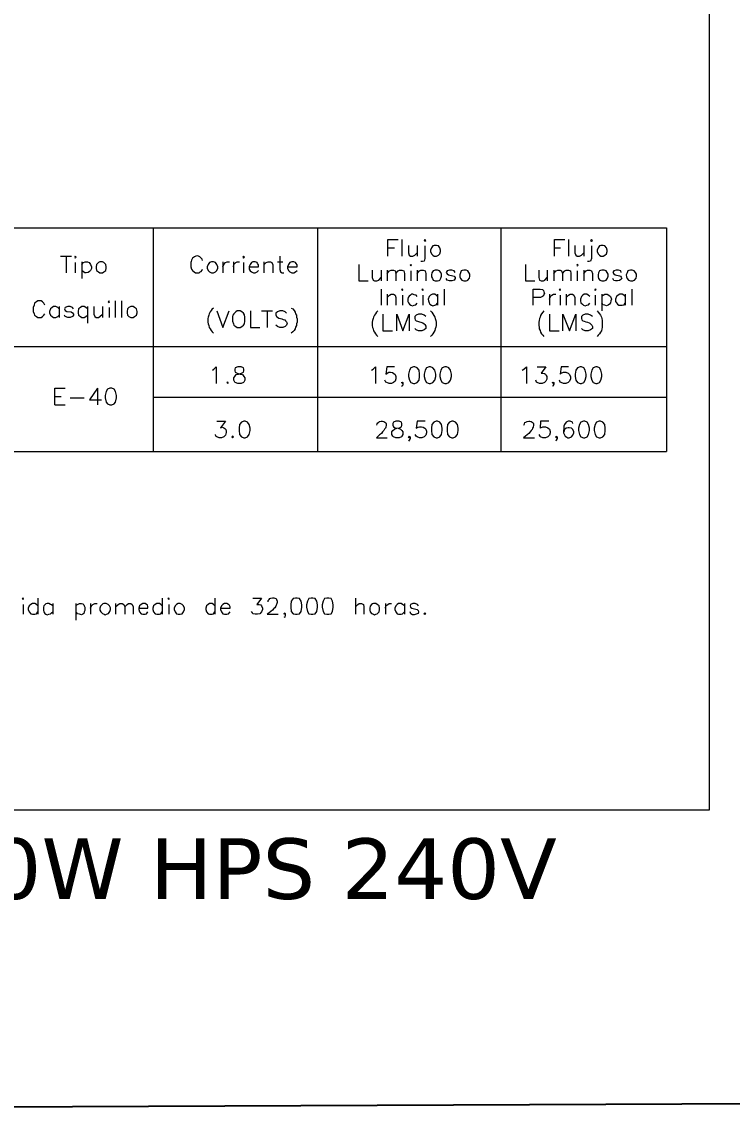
# Model space of a CAD drawing. Extents: x 604418 to 606014, y 1310869 to 1312555.
# Drawn here: x 605501.84 to 605531.97, y 1310911.04 to 1310957.45 of the extents above; entities that cross this region are included whole.
import ezdxf

# ---------------------------------------------------------------- set-up
doc = ezdxf.new("R2010")
doc.units = 0
doc.header["$MEASUREMENT"] = 0
doc.linetypes.add('DASHED', pattern=[0.75, 0.5, -0.25])
doc.layers.get('0').update_dxf_attribs({"color": 10})
doc.layers.add('_Detalles', color=254, linetype='DASHED')
doc.styles.add('ISAAC', font='arial.ttf')

msp = doc.modelspace()

# ---------------------------------------------------------------- linework, layer by layer
at = {"ltscale": 0.25}
msp.add_lwpolyline([(606013.759, 1310913.533), (605408.211, 1310911.04), (605408.211, 1311284.99), (606013.759, 1311287.483)], close=True, dxfattribs=at)
at = {"color": 7, "lineweight": 13}
msp.add_lwpolyline([(605470.818, 1310924.029), (605531.002, 1310924.029), (605531.002, 1311001.915), (605470.818, 1311001.915)], close=True, dxfattribs=at)
for points in [[(605475.163, 1310948.716), (605529.179, 1310948.716)], [(605507.428, 1310939.23), (605507.428, 1310948.716)], [(605514.396, 1310939.23), (605514.396, 1310948.716)], [(605522.15, 1310948.716), (605522.15, 1310939.23)], [(605529.179, 1310948.716), (605529.179, 1310939.23)], [(605517.357, 1310947.508), (605517.357, 1310948.213), (605517.8, 1310948.213)], [(605517.961, 1310948.213), (605517.961, 1310947.508)], [(605518.908, 1310948.172), (605518.928, 1310948.152), (605518.968, 1310948.172), (605518.928, 1310948.213), (605518.908, 1310948.172)], [(605524.426, 1310947.508), (605524.426, 1310948.213), (605524.869, 1310948.213)], [(605525.03, 1310948.213), (605525.03, 1310947.508)], [(605525.957, 1310948.172), (605525.997, 1310948.152), (605526.037, 1310948.172), (605525.997, 1310948.213), (605525.957, 1310948.172)], [(605517.357, 1310947.87), (605517.639, 1310947.87)], [(605518.243, 1310947.971), (605518.243, 1310947.649), (605518.263, 1310947.548), (605518.324, 1310947.508), (605518.424, 1310947.508), (605518.505, 1310947.548), (605518.606, 1310947.649)], [(605518.606, 1310947.971), (605518.606, 1310947.508)], [(605518.928, 1310947.951), (605518.928, 1310947.407), (605518.908, 1310947.306), (605518.827, 1310947.286), (605518.767, 1310947.286)], [(605519.331, 1310947.971), (605519.27, 1310947.951), (605519.21, 1310947.87), (605519.17, 1310947.77), (605519.17, 1310947.709), (605519.21, 1310947.609), (605519.27, 1310947.548), (605519.331, 1310947.508), (605519.431, 1310947.508), (605519.512, 1310947.548), (605519.572, 1310947.609), (605519.592, 1310947.709), (605519.592, 1310947.77), (605519.572, 1310947.87), (605519.512, 1310947.951), (605519.431, 1310947.971), (605519.331, 1310947.971)], [(605524.426, 1310947.87), (605524.688, 1310947.87)], [(605525.292, 1310947.971), (605525.292, 1310947.649), (605525.332, 1310947.548), (605525.393, 1310947.508), (605525.494, 1310947.508), (605525.574, 1310947.548), (605525.675, 1310947.649)], [(605525.675, 1310947.971), (605525.675, 1310947.508)], [(605525.997, 1310947.951), (605525.997, 1310947.407), (605525.957, 1310947.306), (605525.896, 1310947.286), (605525.836, 1310947.286)], [(605526.4, 1310947.971), (605526.339, 1310947.951), (605526.279, 1310947.87), (605526.239, 1310947.77), (605526.239, 1310947.709), (605526.279, 1310947.609), (605526.339, 1310947.548), (605526.4, 1310947.508), (605526.501, 1310947.508), (605526.561, 1310947.548), (605526.641, 1310947.609), (605526.662, 1310947.709), (605526.662, 1310947.77), (605526.641, 1310947.87), (605526.561, 1310947.951), (605526.501, 1310947.971), (605526.4, 1310947.971)], [(605503.48, 1310947.508), (605503.944, 1310947.508)], [(605503.722, 1310947.508), (605503.722, 1310946.803)], [(605504.085, 1310947.468), (605504.105, 1310947.427), (605504.145, 1310947.468), (605504.105, 1310947.508), (605504.085, 1310947.468)], [(605504.105, 1310947.246), (605504.105, 1310946.803)], [(605504.387, 1310947.266), (605504.387, 1310946.561)], [(605504.387, 1310947.165), (605504.447, 1310947.246), (605504.528, 1310947.266), (605504.628, 1310947.266), (605504.689, 1310947.246), (605504.749, 1310947.165), (605504.789, 1310947.065), (605504.789, 1310946.984), (605504.749, 1310946.904), (605504.709, 1310946.863), (605504.648, 1310946.823), (605504.568, 1310946.803), (605504.508, 1310946.803), (605504.447, 1310946.843), (605504.387, 1310946.904)], [(605505.152, 1310947.266), (605505.092, 1310947.246), (605505.011, 1310947.165), (605504.991, 1310947.065), (605504.991, 1310947.004), (605505.011, 1310946.904), (605505.092, 1310946.843), (605505.152, 1310946.803), (605505.253, 1310946.803), (605505.313, 1310946.843), (605505.394, 1310946.904), (605505.414, 1310947.004), (605505.414, 1310947.065), (605505.394, 1310947.165), (605505.313, 1310947.246), (605505.253, 1310947.266), (605505.152, 1310947.266)], [(605509.502, 1310947.327), (605509.482, 1310947.387), (605509.442, 1310947.427), (605509.381, 1310947.488), (605509.301, 1310947.528), (605509.22, 1310947.508), (605509.16, 1310947.488), (605509.079, 1310947.427), (605509.039, 1310947.347), (605509.019, 1310947.286), (605508.999, 1310947.246), (605508.999, 1310947.065), (605509.039, 1310946.964), (605509.079, 1310946.904), (605509.14, 1310946.843), (605509.2, 1310946.803), (605509.261, 1310946.803), (605509.301, 1310946.803), (605509.361, 1310946.803), (605509.402, 1310946.843), (605509.442, 1310946.863), (605509.482, 1310946.924), (605509.502, 1310946.964)], [(605509.885, 1310947.266), (605509.804, 1310947.246), (605509.744, 1310947.165), (605509.704, 1310947.065), (605509.704, 1310947.004), (605509.744, 1310946.904), (605509.804, 1310946.843), (605509.885, 1310946.803), (605509.965, 1310946.803), (605510.046, 1310946.843), (605510.106, 1310946.904), (605510.147, 1310947.004), (605510.147, 1310947.065), (605510.106, 1310947.165), (605510.046, 1310947.246), (605509.965, 1310947.266), (605509.885, 1310947.266)], [(605510.368, 1310947.266), (605510.368, 1310946.803)], [(605510.368, 1310947.065), (605510.409, 1310947.165), (605510.469, 1310947.246), (605510.55, 1310947.266), (605510.65, 1310947.266)], [(605510.811, 1310947.266), (605510.811, 1310946.803)], [(605510.811, 1310947.065), (605510.832, 1310947.165), (605510.912, 1310947.246), (605510.972, 1310947.266), (605511.073, 1310947.266)], [(605511.214, 1310947.468), (605511.234, 1310947.427), (605511.275, 1310947.468), (605511.234, 1310947.508), (605511.214, 1310947.468)], [(605511.234, 1310947.246), (605511.234, 1310946.803)], [(605511.476, 1310947.065), (605511.879, 1310947.065), (605511.879, 1310947.145), (605511.839, 1310947.206), (605511.818, 1310947.246), (605511.738, 1310947.266), (605511.637, 1310947.266), (605511.577, 1310947.246), (605511.516, 1310947.165), (605511.496, 1310947.105), (605511.476, 1310947.065), (605511.476, 1310946.964), (605511.516, 1310946.884), (605511.577, 1310946.843), (605511.657, 1310946.803), (605511.738, 1310946.803), (605511.818, 1310946.843), (605511.839, 1310946.863), (605511.879, 1310946.904)], [(605512.1, 1310947.266), (605512.1, 1310946.803)], [(605512.1, 1310947.145), (605512.201, 1310947.246), (605512.282, 1310947.266), (605512.382, 1310947.266), (605512.443, 1310947.246), (605512.483, 1310947.145), (605512.483, 1310946.803)], [(605512.684, 1310947.266), (605512.906, 1310947.266)], [(605512.785, 1310947.508), (605512.785, 1310946.944), (605512.805, 1310946.843), (605512.886, 1310946.803), (605512.946, 1310946.803)], [(605513.107, 1310947.065), (605513.51, 1310947.065), (605513.51, 1310947.145), (605513.47, 1310947.206), (605513.45, 1310947.246), (605513.369, 1310947.266), (605513.289, 1310947.266), (605513.208, 1310947.246), (605513.148, 1310947.165), (605513.107, 1310947.065), (605513.107, 1310947.004), (605513.148, 1310946.904), (605513.208, 1310946.843), (605513.289, 1310946.803), (605513.369, 1310946.803), (605513.45, 1310946.843), (605513.51, 1310946.904)], [(605516.128, 1310947.165), (605516.128, 1310946.461), (605516.531, 1310946.461)], [(605516.692, 1310946.924), (605516.692, 1310946.602), (605516.733, 1310946.501), (605516.793, 1310946.461), (605516.894, 1310946.461), (605516.974, 1310946.501), (605517.075, 1310946.602)], [(605517.075, 1310946.924), (605517.075, 1310946.461)], [(605517.337, 1310946.924), (605517.337, 1310946.461)], [(605517.337, 1310946.783), (605517.437, 1310946.884), (605517.498, 1310946.924), (605517.599, 1310946.924), (605517.679, 1310946.884), (605517.699, 1310946.783), (605517.699, 1310946.461)], [(605517.699, 1310946.783), (605517.8, 1310946.884), (605517.86, 1310946.924), (605517.961, 1310946.924), (605518.042, 1310946.884), (605518.062, 1310946.783), (605518.062, 1310946.461)], [(605518.303, 1310947.125), (605518.344, 1310947.105), (605518.364, 1310947.125), (605518.344, 1310947.165), (605518.303, 1310947.125)], [(605518.344, 1310946.884), (605518.344, 1310946.461)], [(605518.606, 1310946.924), (605518.606, 1310946.461)], [(605518.606, 1310946.783), (605518.706, 1310946.884), (605518.767, 1310946.924), (605518.867, 1310946.924), (605518.948, 1310946.884), (605518.968, 1310946.783), (605518.968, 1310946.461)], [(605519.371, 1310946.924), (605519.331, 1310946.904), (605519.29, 1310946.884), (605519.23, 1310946.803), (605519.21, 1310946.722), (605519.21, 1310946.642), (605519.25, 1310946.561), (605519.29, 1310946.501), (605519.371, 1310946.461), (605519.431, 1310946.461), (605519.472, 1310946.461), (605519.532, 1310946.481), (605519.572, 1310946.501), (605519.613, 1310946.581), (605519.633, 1310946.662), (605519.633, 1310946.743), (605519.613, 1310946.823), (605519.552, 1310946.884), (605519.472, 1310946.924), (605519.431, 1310946.924), (605519.371, 1310946.924)], [(605520.217, 1310946.823), (605520.177, 1310946.884), (605520.076, 1310946.924), (605519.975, 1310946.924), (605519.874, 1310946.884), (605519.834, 1310946.823), (605519.874, 1310946.763), (605519.935, 1310946.722), (605520.116, 1310946.682), (605520.177, 1310946.662), (605520.217, 1310946.602), (605520.217, 1310946.561), (605520.177, 1310946.501), (605520.076, 1310946.461), (605519.975, 1310946.461), (605519.874, 1310946.501), (605519.834, 1310946.561)], [(605520.579, 1310946.924), (605520.519, 1310946.904), (605520.479, 1310946.884), (605520.438, 1310946.803), (605520.418, 1310946.722), (605520.418, 1310946.642), (605520.438, 1310946.561), (605520.499, 1310946.501), (605520.579, 1310946.461), (605520.62, 1310946.461), (605520.68, 1310946.461), (605520.72, 1310946.481), (605520.761, 1310946.501), (605520.821, 1310946.581), (605520.841, 1310946.662), (605520.841, 1310946.743), (605520.801, 1310946.823), (605520.761, 1310946.884), (605520.68, 1310946.924), (605520.64, 1310946.924), (605520.579, 1310946.924)], [(605523.198, 1310947.165), (605523.198, 1310946.461), (605523.6, 1310946.461)], [(605523.761, 1310946.924), (605523.761, 1310946.602), (605523.802, 1310946.501), (605523.862, 1310946.461), (605523.963, 1310946.461), (605524.023, 1310946.501), (605524.124, 1310946.602)], [(605524.124, 1310946.924), (605524.124, 1310946.461)], [(605524.406, 1310946.924), (605524.406, 1310946.461)], [(605524.406, 1310946.783), (605524.507, 1310946.884), (605524.567, 1310946.924), (605524.668, 1310946.924), (605524.728, 1310946.884), (605524.768, 1310946.783), (605524.768, 1310946.461)], [(605524.768, 1310946.783), (605524.869, 1310946.884), (605524.93, 1310946.924), (605525.03, 1310946.924), (605525.111, 1310946.884), (605525.131, 1310946.783), (605525.131, 1310946.461)], [(605525.373, 1310947.125), (605525.393, 1310947.105), (605525.433, 1310947.125), (605525.393, 1310947.165), (605525.373, 1310947.125)], [(605525.393, 1310946.884), (605525.393, 1310946.461)], [(605525.675, 1310946.924), (605525.675, 1310946.461)], [(605525.675, 1310946.783), (605525.775, 1310946.884), (605525.836, 1310946.924), (605525.937, 1310946.924), (605525.997, 1310946.884), (605526.037, 1310946.783), (605526.037, 1310946.461)], [(605526.44, 1310946.924), (605526.38, 1310946.904), (605526.339, 1310946.884), (605526.299, 1310946.803), (605526.279, 1310946.722), (605526.279, 1310946.642), (605526.299, 1310946.561), (605526.36, 1310946.501), (605526.44, 1310946.461), (605526.48, 1310946.461), (605526.541, 1310946.461), (605526.581, 1310946.481), (605526.621, 1310946.501), (605526.682, 1310946.581), (605526.702, 1310946.662), (605526.702, 1310946.743), (605526.662, 1310946.823), (605526.621, 1310946.884), (605526.541, 1310946.924), (605526.48, 1310946.924), (605526.44, 1310946.924)], [(605527.266, 1310946.823), (605527.246, 1310946.884), (605527.145, 1310946.924), (605527.044, 1310946.924), (605526.944, 1310946.884), (605526.903, 1310946.823), (605526.944, 1310946.763), (605527.004, 1310946.722), (605527.185, 1310946.682), (605527.226, 1310946.662), (605527.266, 1310946.622), (605527.286, 1310946.561), (605527.246, 1310946.521), (605527.185, 1310946.481), (605527.105, 1310946.461), (605527.024, 1310946.461), (605526.944, 1310946.481), (605526.903, 1310946.561)], [(605527.648, 1310946.924), (605527.588, 1310946.904), (605527.548, 1310946.884), (605527.508, 1310946.803), (605527.467, 1310946.722), (605527.487, 1310946.642), (605527.508, 1310946.561), (605527.568, 1310946.501), (605527.648, 1310946.461), (605527.689, 1310946.461), (605527.749, 1310946.461), (605527.789, 1310946.481), (605527.83, 1310946.501), (605527.89, 1310946.581), (605527.91, 1310946.662), (605527.91, 1310946.743), (605527.87, 1310946.823), (605527.81, 1310946.884), (605527.729, 1310946.924), (605527.689, 1310946.924), (605527.648, 1310946.924)], [(605517.075, 1310946.118), (605517.075, 1310945.433)], [(605517.337, 1310945.897), (605517.337, 1310945.433)], [(605517.337, 1310945.756), (605517.437, 1310945.856), (605517.498, 1310945.897), (605517.599, 1310945.897), (605517.679, 1310945.856), (605517.699, 1310945.756), (605517.699, 1310945.433)], [(605517.941, 1310946.098), (605517.981, 1310946.058), (605518.001, 1310946.098), (605517.981, 1310946.118), (605517.941, 1310946.098)], [(605517.981, 1310945.856), (605517.981, 1310945.433)], [(605518.606, 1310945.796), (605518.565, 1310945.856), (605518.485, 1310945.877), (605518.424, 1310945.897), (605518.364, 1310945.897), (605518.324, 1310945.856), (605518.263, 1310945.816), (605518.223, 1310945.756), (605518.203, 1310945.695), (605518.203, 1310945.595), (605518.243, 1310945.534), (605518.283, 1310945.474), (605518.344, 1310945.433), (605518.404, 1310945.413), (605518.485, 1310945.433), (605518.545, 1310945.454), (605518.606, 1310945.514)], [(605518.807, 1310946.098), (605518.847, 1310946.058), (605518.867, 1310946.098), (605518.847, 1310946.118), (605518.807, 1310946.098)], [(605518.847, 1310945.856), (605518.847, 1310945.433)], [(605519.472, 1310945.796), (605519.411, 1310945.856), (605519.351, 1310945.897), (605519.25, 1310945.897), (605519.17, 1310945.856), (605519.109, 1310945.796), (605519.069, 1310945.695), (605519.089, 1310945.615), (605519.109, 1310945.534), (605519.149, 1310945.474), (605519.21, 1310945.433), (605519.27, 1310945.413), (605519.351, 1310945.433), (605519.411, 1310945.454), (605519.472, 1310945.514)], [(605519.472, 1310945.897), (605519.472, 1310945.433)], [(605519.754, 1310946.118), (605519.754, 1310945.433)], [(605523.52, 1310945.433), (605523.52, 1310946.118), (605523.822, 1310946.118), (605523.923, 1310946.098), (605523.963, 1310946.058), (605523.983, 1310945.997), (605524.003, 1310945.937), (605523.983, 1310945.897), (605523.963, 1310945.836), (605523.923, 1310945.796), (605523.842, 1310945.756), (605523.782, 1310945.756), (605523.681, 1310945.756), (605523.6, 1310945.756), (605523.52, 1310945.756)], [(605524.225, 1310945.897), (605524.225, 1310945.433)], [(605524.225, 1310945.695), (605524.265, 1310945.796), (605524.325, 1310945.856), (605524.386, 1310945.897), (605524.486, 1310945.897)], [(605524.627, 1310946.098), (605524.668, 1310946.058), (605524.688, 1310946.098), (605524.668, 1310946.118), (605524.627, 1310946.098)], [(605524.668, 1310945.856), (605524.668, 1310945.433)], [(605524.93, 1310945.897), (605524.93, 1310945.433)], [(605524.93, 1310945.756), (605525.03, 1310945.856), (605525.091, 1310945.897), (605525.191, 1310945.897), (605525.252, 1310945.856), (605525.292, 1310945.756), (605525.292, 1310945.433)], [(605525.937, 1310945.796), (605525.856, 1310945.856), (605525.796, 1310945.897), (605525.695, 1310945.897), (605525.634, 1310945.856), (605525.574, 1310945.796), (605525.534, 1310945.695), (605525.534, 1310945.615), (605525.554, 1310945.534), (605525.614, 1310945.474), (605525.655, 1310945.433), (605525.735, 1310945.413), (605525.796, 1310945.433), (605525.876, 1310945.454), (605525.937, 1310945.514)], [(605526.138, 1310946.098), (605526.158, 1310946.058), (605526.198, 1310946.098), (605526.158, 1310946.118), (605526.138, 1310946.098)], [(605526.158, 1310945.856), (605526.158, 1310945.433)], [(605526.44, 1310945.897), (605526.44, 1310945.192)], [(605526.44, 1310945.796), (605526.501, 1310945.856), (605526.561, 1310945.897), (605526.662, 1310945.897), (605526.742, 1310945.856), (605526.803, 1310945.796), (605526.843, 1310945.695), (605526.823, 1310945.615), (605526.803, 1310945.534), (605526.762, 1310945.474), (605526.702, 1310945.433), (605526.641, 1310945.413), (605526.561, 1310945.433), (605526.501, 1310945.454), (605526.44, 1310945.514)], [(605527.427, 1310945.796), (605527.367, 1310945.856), (605527.306, 1310945.897), (605527.205, 1310945.897), (605527.125, 1310945.856), (605527.064, 1310945.796), (605527.024, 1310945.695), (605527.024, 1310945.595), (605527.064, 1310945.534), (605527.105, 1310945.474), (605527.165, 1310945.433), (605527.246, 1310945.433), (605527.306, 1310945.433), (605527.387, 1310945.454), (605527.427, 1310945.514)], [(605527.427, 1310945.897), (605527.427, 1310945.433)], [(605527.709, 1310946.118), (605527.709, 1310945.433)], [(605502.816, 1310945.433), (605502.775, 1310945.514), (605502.715, 1310945.574), (605502.655, 1310945.615), (605502.514, 1310945.615), (605502.453, 1310945.574), (605502.373, 1310945.514), (605502.353, 1310945.433), (605502.312, 1310945.333), (605502.312, 1310945.172), (605502.353, 1310945.071), (605502.373, 1310945.01), (605502.453, 1310944.95), (605502.514, 1310944.91), (605502.655, 1310944.91), (605502.715, 1310944.95), (605502.775, 1310945.01), (605502.816, 1310945.071)], [(605503.42, 1310945.272), (605503.36, 1310945.333), (605503.279, 1310945.373), (605503.178, 1310945.373), (605503.118, 1310945.333), (605503.057, 1310945.272), (605503.017, 1310945.172), (605503.017, 1310945.111), (605503.057, 1310945.01), (605503.118, 1310944.95), (605503.178, 1310944.91), (605503.279, 1310944.91), (605503.36, 1310944.95), (605503.42, 1310945.01)], [(605503.42, 1310945.373), (605503.42, 1310944.91)], [(605504.024, 1310945.272), (605503.984, 1310945.333), (605503.883, 1310945.373), (605503.782, 1310945.373), (605503.682, 1310945.333), (605503.641, 1310945.272), (605503.682, 1310945.212), (605503.742, 1310945.172), (605503.923, 1310945.151), (605503.984, 1310945.111), (605504.024, 1310945.051), (605504.024, 1310945.01), (605503.984, 1310944.95), (605503.883, 1310944.91), (605503.782, 1310944.91), (605503.682, 1310944.95), (605503.641, 1310945.01)], [(605504.628, 1310945.272), (605504.548, 1310945.333), (605504.487, 1310945.373), (605504.387, 1310945.373), (605504.326, 1310945.333), (605504.246, 1310945.272), (605504.226, 1310945.172), (605504.226, 1310945.111), (605504.246, 1310945.01), (605504.326, 1310944.95), (605504.387, 1310944.91), (605504.487, 1310944.91), (605504.548, 1310944.95), (605504.628, 1310945.01)], [(605504.628, 1310945.373), (605504.628, 1310944.668)], [(605504.89, 1310945.373), (605504.89, 1310945.051), (605504.93, 1310944.95), (605504.991, 1310944.91), (605505.092, 1310944.91), (605505.152, 1310944.95), (605505.253, 1310945.051)], [(605505.253, 1310945.373), (605505.253, 1310944.91)], [(605505.494, 1310945.574), (605505.535, 1310945.554), (605505.555, 1310945.574), (605505.535, 1310945.615), (605505.494, 1310945.574)], [(605505.796, 1310945.615), (605505.796, 1310944.91)], [(605506.058, 1310945.615), (605506.058, 1310944.91)], [(605506.461, 1310945.373), (605506.381, 1310945.333), (605506.32, 1310945.272), (605506.3, 1310945.172), (605506.3, 1310945.111), (605506.32, 1310945.01), (605506.381, 1310944.95), (605506.461, 1310944.91), (605506.562, 1310944.91), (605506.622, 1310944.95), (605506.703, 1310945.01), (605506.723, 1310945.111), (605506.723, 1310945.172), (605506.703, 1310945.272), (605506.622, 1310945.333), (605506.562, 1310945.373), (605506.461, 1310945.373)], [(605505.535, 1310945.333), (605505.535, 1310944.91)], [(605509.965, 1310945.313), (605509.905, 1310945.272), (605509.865, 1310945.212), (605509.824, 1310945.151), (605509.784, 1310945.071), (605509.764, 1310945.01), (605509.744, 1310944.93), (605509.724, 1310944.87), (605509.724, 1310944.789), (605509.724, 1310944.708), (605509.744, 1310944.648), (605509.764, 1310944.567), (605509.784, 1310944.487), (605509.824, 1310944.426), (605509.865, 1310944.366), (605509.905, 1310944.306), (605509.965, 1310944.245)], [(605510.106, 1310945.192), (605510.368, 1310944.487), (605510.63, 1310945.192)], [(605510.972, 1310945.192), (605510.912, 1310945.151), (605510.872, 1310945.111), (605510.832, 1310945.071), (605510.791, 1310945.01), (605510.771, 1310944.95), (605510.771, 1310944.89), (605510.771, 1310944.809), (605510.771, 1310944.749), (605510.811, 1310944.648), (605510.832, 1310944.588), (605510.912, 1310944.527), (605510.972, 1310944.487), (605511.093, 1310944.487), (605511.174, 1310944.527), (605511.234, 1310944.588), (605511.275, 1310944.648), (605511.295, 1310944.749), (605511.295, 1310944.93), (605511.275, 1310945.031), (605511.234, 1310945.091), (605511.174, 1310945.151), (605511.093, 1310945.192), (605510.972, 1310945.192)], [(605511.536, 1310945.192), (605511.536, 1310944.487), (605511.939, 1310944.487)], [(605512, 1310945.192), (605512.463, 1310945.192)], [(605512.241, 1310945.192), (605512.241, 1310944.487)], [(605513.067, 1310945.091), (605513.007, 1310945.151), (605512.906, 1310945.192), (605512.785, 1310945.192), (605512.684, 1310945.151), (605512.604, 1310945.091), (605512.604, 1310945.031), (605512.644, 1310944.95), (605512.684, 1310944.93), (605512.745, 1310944.89), (605512.805, 1310944.87), (605512.866, 1310944.849), (605512.926, 1310944.829), (605512.986, 1310944.809), (605513.027, 1310944.769), (605513.067, 1310944.729), (605513.087, 1310944.668), (605513.067, 1310944.588), (605513.007, 1310944.527), (605512.906, 1310944.487), (605512.785, 1310944.487), (605512.684, 1310944.527), (605512.604, 1310944.588)], [(605513.268, 1310945.313), (605513.329, 1310945.272), (605513.389, 1310945.212), (605513.43, 1310945.131), (605513.45, 1310945.071), (605513.49, 1310945.01), (605513.49, 1310944.93), (605513.51, 1310944.849), (605513.51, 1310944.789), (605513.51, 1310944.708), (605513.49, 1310944.648), (605513.49, 1310944.567), (605513.45, 1310944.507), (605513.43, 1310944.426), (605513.389, 1310944.366), (605513.329, 1310944.306), (605513.268, 1310944.245)], [(605516.934, 1310945.192), (605516.874, 1310945.131), (605516.833, 1310945.071), (605516.793, 1310945.01), (605516.753, 1310944.93), (605516.733, 1310944.87), (605516.712, 1310944.789), (605516.692, 1310944.708), (605516.692, 1310944.648), (605516.692, 1310944.567), (605516.712, 1310944.487), (605516.733, 1310944.426), (605516.753, 1310944.346), (605516.793, 1310944.285), (605516.833, 1310944.225), (605516.874, 1310944.165), (605516.934, 1310944.104)], [(605517.155, 1310945.051), (605517.155, 1310944.346), (605517.558, 1310944.346)], [(605517.74, 1310944.346), (605517.74, 1310945.051), (605518.001, 1310944.346), (605518.263, 1310945.051), (605518.263, 1310944.346)], [(605518.968, 1310944.95), (605518.908, 1310945.01), (605518.807, 1310945.051), (605518.666, 1310945.051), (605518.565, 1310945.01), (605518.505, 1310944.95), (605518.505, 1310944.87), (605518.525, 1310944.809), (605518.565, 1310944.769), (605518.626, 1310944.749), (605518.847, 1310944.688), (605518.908, 1310944.648), (605518.928, 1310944.608), (605518.968, 1310944.547), (605518.968, 1310944.447), (605518.908, 1310944.386), (605518.807, 1310944.346), (605518.666, 1310944.346), (605518.565, 1310944.386), (605518.505, 1310944.447)], [(605519.17, 1310945.192), (605519.23, 1310945.131), (605519.27, 1310945.071), (605519.31, 1310944.99), (605519.351, 1310944.93), (605519.371, 1310944.87), (605519.391, 1310944.789), (605519.411, 1310944.708), (605519.411, 1310944.648), (605519.411, 1310944.567), (605519.391, 1310944.507), (605519.371, 1310944.426), (605519.351, 1310944.366), (605519.31, 1310944.285), (605519.27, 1310944.225), (605519.23, 1310944.165), (605519.17, 1310944.104)], [(605523.983, 1310945.192), (605523.943, 1310945.131), (605523.882, 1310945.071), (605523.842, 1310944.99), (605523.822, 1310944.93), (605523.802, 1310944.87), (605523.782, 1310944.789), (605523.761, 1310944.708), (605523.761, 1310944.648), (605523.761, 1310944.567), (605523.782, 1310944.507), (605523.782, 1310944.426), (605523.822, 1310944.366), (605523.842, 1310944.285), (605523.882, 1310944.225), (605523.943, 1310944.165), (605523.983, 1310944.104)], [(605524.225, 1310945.051), (605524.225, 1310944.346), (605524.627, 1310944.346)], [(605524.789, 1310944.346), (605524.789, 1310945.051), (605525.071, 1310944.346), (605525.332, 1310945.051), (605525.332, 1310944.346)], [(605526.037, 1310944.95), (605525.957, 1310945.01), (605525.856, 1310945.051), (605525.735, 1310945.051), (605525.634, 1310945.01), (605525.574, 1310944.95), (605525.574, 1310944.87), (605525.594, 1310944.809), (605525.634, 1310944.769), (605525.695, 1310944.749), (605525.755, 1310944.729), (605525.836, 1310944.708), (605525.896, 1310944.688), (605525.937, 1310944.668), (605525.977, 1310944.628), (605526.017, 1310944.588), (605526.037, 1310944.527), (605526.037, 1310944.447), (605525.957, 1310944.386), (605525.856, 1310944.346), (605525.735, 1310944.346), (605525.634, 1310944.386), (605525.574, 1310944.447)], [(605526.239, 1310945.192), (605526.279, 1310945.131), (605526.339, 1310945.071), (605526.38, 1310945.01), (605526.42, 1310944.93), (605526.44, 1310944.87), (605526.46, 1310944.789), (605526.46, 1310944.708), (605526.46, 1310944.648), (605526.46, 1310944.567), (605526.46, 1310944.487), (605526.44, 1310944.426), (605526.42, 1310944.346), (605526.38, 1310944.285), (605526.339, 1310944.225), (605526.279, 1310944.165), (605526.239, 1310944.104)], [(605475.163, 1310943.681), (605529.179, 1310943.681)], [(605509.925, 1310942.674), (605509.986, 1310942.715), (605510.086, 1310942.815), (605510.086, 1310942.11)], [(605510.993, 1310942.815), (605510.892, 1310942.775), (605510.872, 1310942.715), (605510.872, 1310942.654), (605510.892, 1310942.594), (605510.972, 1310942.553), (605511.093, 1310942.513), (605511.194, 1310942.493), (605511.254, 1310942.412), (605511.295, 1310942.352), (605511.295, 1310942.251), (605511.254, 1310942.171), (605511.234, 1310942.151), (605511.134, 1310942.11), (605510.993, 1310942.11), (605510.892, 1310942.151), (605510.872, 1310942.171), (605510.832, 1310942.251), (605510.832, 1310942.352), (605510.872, 1310942.412), (605510.932, 1310942.493), (605511.033, 1310942.513), (605511.154, 1310942.553), (605511.234, 1310942.594), (605511.254, 1310942.654), (605511.254, 1310942.715), (605511.234, 1310942.775), (605511.134, 1310942.815), (605510.993, 1310942.815)], [(605516.672, 1310942.674), (605516.733, 1310942.715), (605516.833, 1310942.815), (605516.833, 1310942.11)], [(605517.639, 1310942.815), (605517.317, 1310942.815), (605517.276, 1310942.513), (605517.337, 1310942.553), (605517.397, 1310942.594), (605517.478, 1310942.594), (605517.558, 1310942.574), (605517.619, 1310942.533), (605517.679, 1310942.493), (605517.699, 1310942.412), (605517.699, 1310942.312), (605517.679, 1310942.211), (605517.599, 1310942.151), (605517.518, 1310942.11), (605517.417, 1310942.11), (605517.317, 1310942.151), (605517.276, 1310942.171), (605517.236, 1310942.251)], [(605518.444, 1310942.815), (605518.344, 1310942.775), (605518.283, 1310942.674), (605518.243, 1310942.513), (605518.243, 1310942.412), (605518.283, 1310942.251), (605518.344, 1310942.151), (605518.444, 1310942.11), (605518.505, 1310942.11), (605518.606, 1310942.151), (605518.686, 1310942.251), (605518.706, 1310942.412), (605518.706, 1310942.513), (605518.686, 1310942.674), (605518.606, 1310942.775), (605518.505, 1310942.815), (605518.444, 1310942.815)], [(605519.109, 1310942.815), (605519.008, 1310942.775), (605518.948, 1310942.674), (605518.908, 1310942.513), (605518.908, 1310942.412), (605518.948, 1310942.251), (605519.008, 1310942.151), (605519.109, 1310942.11), (605519.17, 1310942.11), (605519.27, 1310942.151), (605519.351, 1310942.251), (605519.391, 1310942.412), (605519.391, 1310942.513), (605519.351, 1310942.674), (605519.27, 1310942.775), (605519.17, 1310942.815), (605519.109, 1310942.815)], [(605519.774, 1310942.815), (605519.673, 1310942.775), (605519.613, 1310942.674), (605519.572, 1310942.513), (605519.572, 1310942.412), (605519.613, 1310942.251), (605519.673, 1310942.151), (605519.774, 1310942.11), (605519.854, 1310942.11), (605519.955, 1310942.151), (605520.015, 1310942.251), (605520.056, 1310942.412), (605520.056, 1310942.513), (605520.015, 1310942.674), (605519.955, 1310942.775), (605519.854, 1310942.815), (605519.774, 1310942.815)], [(605523.057, 1310942.674), (605523.137, 1310942.715), (605523.238, 1310942.815), (605523.238, 1310942.11)], [(605523.701, 1310942.815), (605524.064, 1310942.815), (605523.862, 1310942.553), (605523.943, 1310942.553), (605524.003, 1310942.533), (605524.043, 1310942.513), (605524.084, 1310942.453), (605524.104, 1310942.412), (605524.104, 1310942.352), (605524.104, 1310942.292), (605524.064, 1310942.211), (605524.003, 1310942.151), (605523.902, 1310942.11), (605523.802, 1310942.11), (605523.701, 1310942.151), (605523.661, 1310942.171), (605523.641, 1310942.251)], [(605525.03, 1310942.815), (605524.708, 1310942.815), (605524.668, 1310942.513), (605524.708, 1310942.553), (605524.809, 1310942.594), (605524.909, 1310942.594), (605525.01, 1310942.553), (605525.071, 1310942.493), (605525.111, 1310942.392), (605525.111, 1310942.312), (605525.071, 1310942.211), (605525.01, 1310942.151), (605524.909, 1310942.11), (605524.809, 1310942.11), (605524.708, 1310942.151), (605524.668, 1310942.171), (605524.648, 1310942.251)], [(605525.514, 1310942.815), (605525.413, 1310942.775), (605525.332, 1310942.674), (605525.312, 1310942.513), (605525.312, 1310942.412), (605525.332, 1310942.251), (605525.413, 1310942.151), (605525.514, 1310942.11), (605525.574, 1310942.11), (605525.675, 1310942.151), (605525.735, 1310942.251), (605525.775, 1310942.412), (605525.775, 1310942.513), (605525.735, 1310942.674), (605525.675, 1310942.775), (605525.574, 1310942.815), (605525.514, 1310942.815)], [(605526.178, 1310942.815), (605526.078, 1310942.775), (605526.017, 1310942.674), (605525.977, 1310942.513), (605525.977, 1310942.412), (605526.017, 1310942.251), (605526.078, 1310942.151), (605526.178, 1310942.11), (605526.239, 1310942.11), (605526.339, 1310942.151), (605526.4, 1310942.251), (605526.44, 1310942.412), (605526.44, 1310942.513), (605526.4, 1310942.674), (605526.339, 1310942.775), (605526.239, 1310942.815), (605526.178, 1310942.815)], [(605510.57, 1310942.171), (605510.529, 1310942.151), (605510.57, 1310942.11), (605510.59, 1310942.151), (605510.57, 1310942.171)], [(605518.001, 1310942.151), (605517.981, 1310942.11), (605517.941, 1310942.151), (605517.981, 1310942.171), (605518.001, 1310942.151), (605518.001, 1310942.09), (605517.981, 1310942.01), (605517.941, 1310941.989)], [(605524.406, 1310942.151), (605524.366, 1310942.11), (605524.346, 1310942.151), (605524.366, 1310942.171), (605524.406, 1310942.151), (605524.406, 1310942.09), (605524.366, 1310942.01), (605524.346, 1310941.989)], [(605503.239, 1310941.204), (605503.239, 1310941.909), (605503.682, 1310941.909)], [(605505.051, 1310941.909), (605504.709, 1310941.426), (605505.212, 1310941.426)], [(605505.051, 1310941.909), (605505.051, 1310941.204)], [(605505.575, 1310941.909), (605505.474, 1310941.869), (605505.414, 1310941.768), (605505.374, 1310941.607), (605505.374, 1310941.506), (605505.414, 1310941.325), (605505.474, 1310941.244), (605505.575, 1310941.204), (605505.655, 1310941.204), (605505.756, 1310941.244), (605505.817, 1310941.325), (605505.857, 1310941.506), (605505.857, 1310941.607), (605505.817, 1310941.768), (605505.756, 1310941.869), (605505.655, 1310941.909), (605505.575, 1310941.909)], [(605503.239, 1310941.567), (605503.501, 1310941.567)], [(605503.239, 1310941.204), (605503.682, 1310941.204)], [(605503.883, 1310941.506), (605504.487, 1310941.506)], [(605507.428, 1310941.526), (605507.448, 1310941.526)], [(605507.448, 1310941.526), (605529.179, 1310941.526)], [(605510.106, 1310940.519), (605510.469, 1310940.519), (605510.268, 1310940.237), (605510.348, 1310940.257), (605510.409, 1310940.237), (605510.449, 1310940.197), (605510.489, 1310940.157), (605510.509, 1310940.096), (605510.509, 1310940.036), (605510.489, 1310939.975), (605510.469, 1310939.915), (605510.409, 1310939.855), (605510.308, 1310939.814), (605510.207, 1310939.814), (605510.106, 1310939.855), (605510.066, 1310939.875), (605510.046, 1310939.955)], [(605511.254, 1310940.519), (605511.154, 1310940.479), (605511.073, 1310940.378), (605511.053, 1310940.217), (605511.053, 1310940.116), (605511.073, 1310939.955), (605511.154, 1310939.855), (605511.254, 1310939.814), (605511.315, 1310939.814), (605511.416, 1310939.855), (605511.476, 1310939.955), (605511.516, 1310940.116), (605511.516, 1310940.217), (605511.476, 1310940.378), (605511.416, 1310940.479), (605511.315, 1310940.519), (605511.254, 1310940.519)], [(605516.894, 1310940.338), (605516.914, 1310940.398), (605516.934, 1310940.439), (605516.974, 1310940.479), (605517.015, 1310940.499), (605517.075, 1310940.519), (605517.135, 1310940.519), (605517.196, 1310940.499), (605517.236, 1310940.479), (605517.276, 1310940.439), (605517.296, 1310940.398), (605517.296, 1310940.338), (605517.276, 1310940.257), (605517.256, 1310940.217), (605517.216, 1310940.177), (605517.196, 1310940.116), (605517.135, 1310940.056), (605517.095, 1310939.996), (605517.015, 1310939.935), (605516.954, 1310939.875), (605516.874, 1310939.814), (605517.337, 1310939.814)], [(605517.699, 1310940.519), (605517.599, 1310940.479), (605517.578, 1310940.419), (605517.578, 1310940.338), (605517.599, 1310940.278), (605517.679, 1310940.237), (605517.8, 1310940.217), (605517.901, 1310940.177), (605517.961, 1310940.116), (605518.001, 1310940.056), (605518.001, 1310939.955), (605517.961, 1310939.875), (605517.941, 1310939.855), (605517.84, 1310939.814), (605517.699, 1310939.814), (605517.599, 1310939.855), (605517.578, 1310939.875), (605517.538, 1310939.955), (605517.538, 1310940.056), (605517.578, 1310940.116), (605517.639, 1310940.177), (605517.74, 1310940.217), (605517.86, 1310940.237), (605517.941, 1310940.278), (605517.961, 1310940.338), (605517.961, 1310940.419), (605517.941, 1310940.479), (605517.84, 1310940.519), (605517.699, 1310940.519)], [(605518.948, 1310940.519), (605518.606, 1310940.519), (605518.565, 1310940.217), (605518.646, 1310940.257), (605518.706, 1310940.278), (605518.787, 1310940.278), (605518.867, 1310940.257), (605518.928, 1310940.217), (605518.968, 1310940.177), (605519.008, 1310940.096), (605519.008, 1310940.016), (605518.968, 1310939.915), (605518.908, 1310939.855), (605518.807, 1310939.814), (605518.706, 1310939.814), (605518.606, 1310939.855), (605518.565, 1310939.875), (605518.525, 1310939.955)], [(605519.411, 1310940.519), (605519.31, 1310940.479), (605519.23, 1310940.378), (605519.21, 1310940.217), (605519.21, 1310940.116), (605519.23, 1310939.955), (605519.31, 1310939.855), (605519.411, 1310939.814), (605519.472, 1310939.814), (605519.572, 1310939.855), (605519.633, 1310939.955), (605519.673, 1310940.116), (605519.673, 1310940.217), (605519.633, 1310940.378), (605519.572, 1310940.479), (605519.472, 1310940.519), (605519.411, 1310940.519)], [(605520.076, 1310940.519), (605519.975, 1310940.479), (605519.895, 1310940.378), (605519.874, 1310940.217), (605519.874, 1310940.116), (605519.895, 1310939.955), (605519.975, 1310939.855), (605520.076, 1310939.814), (605520.136, 1310939.814), (605520.237, 1310939.855), (605520.317, 1310939.955), (605520.338, 1310940.116), (605520.338, 1310940.217), (605520.317, 1310940.378), (605520.237, 1310940.479), (605520.136, 1310940.519), (605520.076, 1310940.519)], [(605523.137, 1310940.338), (605523.157, 1310940.398), (605523.177, 1310940.459), (605523.218, 1310940.479), (605523.278, 1310940.499), (605523.339, 1310940.519), (605523.379, 1310940.519), (605523.439, 1310940.499), (605523.479, 1310940.479), (605523.52, 1310940.439), (605523.54, 1310940.398), (605523.54, 1310940.338), (605523.52, 1310940.257), (605523.5, 1310940.217), (605523.479, 1310940.157), (605523.439, 1310940.116), (605523.399, 1310940.056), (605523.339, 1310939.996), (605523.278, 1310939.935), (605523.198, 1310939.875), (605523.117, 1310939.814), (605523.58, 1310939.814)], [(605524.184, 1310940.519), (605523.842, 1310940.519), (605523.822, 1310940.217), (605523.842, 1310940.237), (605523.943, 1310940.278), (605524.043, 1310940.278), (605524.144, 1310940.237), (605524.225, 1310940.177), (605524.245, 1310940.076), (605524.245, 1310940.016), (605524.225, 1310939.915), (605524.144, 1310939.855), (605524.043, 1310939.814), (605523.943, 1310939.814), (605523.842, 1310939.855), (605523.822, 1310939.875), (605523.782, 1310939.955)], [(605525.212, 1310940.419), (605525.191, 1310940.479), (605525.091, 1310940.519), (605525.01, 1310940.519), (605524.93, 1310940.479), (605524.849, 1310940.378), (605524.829, 1310940.298), (605524.829, 1310940.197), (605524.809, 1310940.116), (605524.809, 1310940.016), (605524.849, 1310939.935), (605524.889, 1310939.875), (605524.95, 1310939.834), (605524.99, 1310939.814), (605525.05, 1310939.814), (605525.151, 1310939.855), (605525.212, 1310939.915), (605525.252, 1310940.016), (605525.252, 1310940.056), (605525.212, 1310940.157), (605525.151, 1310940.217), (605525.05, 1310940.237), (605525.01, 1310940.237), (605524.93, 1310940.217), (605524.849, 1310940.157), (605524.829, 1310940.056)], [(605525.655, 1310940.519), (605525.554, 1310940.479), (605525.494, 1310940.378), (605525.453, 1310940.217), (605525.453, 1310940.116), (605525.494, 1310939.955), (605525.554, 1310939.855), (605525.655, 1310939.814), (605525.715, 1310939.814), (605525.816, 1310939.855), (605525.876, 1310939.955), (605525.916, 1310940.116), (605525.916, 1310940.217), (605525.876, 1310940.378), (605525.816, 1310940.479), (605525.715, 1310940.519), (605525.655, 1310940.519)], [(605526.319, 1310940.519), (605526.219, 1310940.479), (605526.158, 1310940.378), (605526.118, 1310940.217), (605526.118, 1310940.116), (605526.158, 1310939.955), (605526.219, 1310939.855), (605526.319, 1310939.814), (605526.38, 1310939.814), (605526.48, 1310939.855), (605526.561, 1310939.955), (605526.581, 1310940.116), (605526.581, 1310940.217), (605526.561, 1310940.378), (605526.48, 1310940.479), (605526.38, 1310940.519), (605526.319, 1310940.519)], [(605510.771, 1310939.875), (605510.751, 1310939.855), (605510.771, 1310939.814), (605510.811, 1310939.855), (605510.771, 1310939.875)], [(605518.303, 1310939.855), (605518.263, 1310939.814), (605518.243, 1310939.855), (605518.263, 1310939.875), (605518.303, 1310939.855), (605518.303, 1310939.774), (605518.263, 1310939.714), (605518.243, 1310939.673)], [(605524.547, 1310939.855), (605524.507, 1310939.814), (605524.486, 1310939.855), (605524.507, 1310939.875), (605524.547, 1310939.855), (605524.547, 1310939.774), (605524.507, 1310939.714), (605524.486, 1310939.673)], [(605475.163, 1310939.23), (605529.179, 1310939.23)], [(605501.849, 1310932.987), (605501.889, 1310932.947), (605501.909, 1310932.987), (605501.889, 1310933.007), (605501.849, 1310932.987)], [(605502.514, 1310933.007), (605502.514, 1310932.322)], [(605507.79, 1310933.007), (605507.79, 1310932.322)], [(605508.032, 1310932.987), (605508.072, 1310932.947), (605508.092, 1310932.987), (605508.072, 1310933.007), (605508.032, 1310932.987)], [(605510.026, 1310933.007), (605510.026, 1310932.322)], [(605511.637, 1310933.007), (605512, 1310933.007), (605511.798, 1310932.745), (605511.899, 1310932.745), (605511.979, 1310932.725), (605512, 1310932.685), (605512.04, 1310932.584), (605512.04, 1310932.524), (605512, 1310932.423), (605511.939, 1310932.342), (605511.839, 1310932.322), (605511.738, 1310932.322), (605511.637, 1310932.342), (605511.617, 1310932.383), (605511.577, 1310932.443)], [(605512.282, 1310932.846), (605512.282, 1310932.906), (605512.322, 1310932.947), (605512.362, 1310932.987), (605512.402, 1310933.007), (605512.463, 1310933.027), (605512.523, 1310933.027), (605512.564, 1310933.007), (605512.624, 1310932.987), (605512.644, 1310932.947), (605512.664, 1310932.886), (605512.664, 1310932.826), (605512.644, 1310932.745), (605512.624, 1310932.705), (605512.604, 1310932.665), (605512.564, 1310932.604), (605512.523, 1310932.564), (605512.463, 1310932.503), (605512.402, 1310932.443), (605512.322, 1310932.383), (605512.241, 1310932.322), (605512.705, 1310932.322)], [(605513.45, 1310933.007), (605513.349, 1310932.987), (605513.268, 1310932.886), (605513.248, 1310932.725), (605513.248, 1310932.624), (605513.268, 1310932.443), (605513.349, 1310932.342), (605513.45, 1310932.322), (605513.51, 1310932.322), (605513.611, 1310932.342), (605513.691, 1310932.443), (605513.712, 1310932.624), (605513.712, 1310932.725), (605513.691, 1310932.886), (605513.611, 1310932.987), (605513.51, 1310933.007), (605513.45, 1310933.007)], [(605514.114, 1310933.007), (605514.014, 1310932.987), (605513.953, 1310932.886), (605513.913, 1310932.725), (605513.913, 1310932.624), (605513.953, 1310932.443), (605514.014, 1310932.342), (605514.114, 1310932.322), (605514.175, 1310932.322), (605514.275, 1310932.342), (605514.356, 1310932.443), (605514.376, 1310932.624), (605514.376, 1310932.725), (605514.356, 1310932.886), (605514.275, 1310932.987), (605514.175, 1310933.007), (605514.114, 1310933.007)], [(605514.779, 1310933.007), (605514.678, 1310932.987), (605514.618, 1310932.886), (605514.578, 1310932.725), (605514.578, 1310932.624), (605514.618, 1310932.443), (605514.678, 1310932.342), (605514.779, 1310932.322), (605514.86, 1310932.322), (605514.96, 1310932.342), (605515.021, 1310932.443), (605515.041, 1310932.624), (605515.041, 1310932.725), (605515.021, 1310932.886), (605514.96, 1310932.987), (605514.86, 1310933.007), (605514.779, 1310933.007)], [(605515.987, 1310933.007), (605515.987, 1310932.322)], [(605501.889, 1310932.745), (605501.889, 1310932.322)], [(605502.514, 1310932.685), (605502.453, 1310932.745), (605502.393, 1310932.785), (605502.292, 1310932.785), (605502.212, 1310932.745), (605502.151, 1310932.685), (605502.111, 1310932.584), (605502.111, 1310932.524), (605502.151, 1310932.423), (605502.212, 1310932.342), (605502.292, 1310932.322), (605502.393, 1310932.322), (605502.453, 1310932.342), (605502.514, 1310932.423)], [(605503.158, 1310932.685), (605503.098, 1310932.725), (605503.057, 1310932.745), (605502.977, 1310932.785), (605502.916, 1310932.785), (605502.856, 1310932.765), (605502.816, 1310932.725), (605502.775, 1310932.685), (605502.755, 1310932.624), (605502.755, 1310932.544), (605502.755, 1310932.483), (605502.775, 1310932.423), (605502.816, 1310932.363), (605502.856, 1310932.322), (605502.916, 1310932.302), (605502.977, 1310932.322), (605503.057, 1310932.342), (605503.098, 1310932.383), (605503.158, 1310932.423)], [(605503.158, 1310932.785), (605503.158, 1310932.322)], [(605504.125, 1310932.785), (605504.125, 1310932.081)], [(605504.125, 1310932.685), (605504.165, 1310932.725), (605504.205, 1310932.745), (605504.286, 1310932.785), (605504.367, 1310932.785), (605504.427, 1310932.765), (605504.467, 1310932.725), (605504.487, 1310932.685), (605504.508, 1310932.624), (605504.508, 1310932.544), (605504.508, 1310932.483), (605504.487, 1310932.423), (605504.467, 1310932.363), (605504.427, 1310932.322), (605504.367, 1310932.302), (605504.286, 1310932.322), (605504.205, 1310932.342), (605504.165, 1310932.383), (605504.125, 1310932.423)], [(605504.749, 1310932.785), (605504.749, 1310932.322)], [(605504.749, 1310932.584), (605504.789, 1310932.685), (605504.85, 1310932.745), (605504.93, 1310932.785), (605505.031, 1310932.785)], [(605505.313, 1310932.785), (605505.273, 1310932.765), (605505.233, 1310932.725), (605505.172, 1310932.665), (605505.152, 1310932.584), (605505.152, 1310932.503), (605505.192, 1310932.423), (605505.253, 1310932.363), (605505.333, 1310932.322), (605505.374, 1310932.302), (605505.434, 1310932.322), (605505.474, 1310932.342), (605505.515, 1310932.363), (605505.575, 1310932.443), (605505.595, 1310932.524), (605505.595, 1310932.604), (605505.555, 1310932.685), (605505.494, 1310932.745), (605505.414, 1310932.785), (605505.374, 1310932.785), (605505.313, 1310932.785)], [(605505.817, 1310932.785), (605505.817, 1310932.322)], [(605505.817, 1310932.644), (605505.917, 1310932.745), (605505.998, 1310932.785), (605506.099, 1310932.785), (605506.159, 1310932.745), (605506.199, 1310932.644), (605506.199, 1310932.322)], [(605506.199, 1310932.644), (605506.3, 1310932.745), (605506.36, 1310932.785), (605506.461, 1310932.785), (605506.522, 1310932.745), (605506.562, 1310932.644), (605506.562, 1310932.322)], [(605506.803, 1310932.584), (605507.186, 1310932.584), (605507.186, 1310932.644), (605507.166, 1310932.725), (605507.126, 1310932.745), (605507.065, 1310932.785), (605506.965, 1310932.785), (605506.904, 1310932.745), (605506.824, 1310932.685), (605506.803, 1310932.584), (605506.803, 1310932.524), (605506.824, 1310932.423), (605506.904, 1310932.342), (605506.965, 1310932.322), (605507.065, 1310932.322), (605507.126, 1310932.342), (605507.186, 1310932.423)], [(605507.79, 1310932.685), (605507.73, 1310932.745), (605507.67, 1310932.785), (605507.569, 1310932.785), (605507.488, 1310932.745), (605507.428, 1310932.685), (605507.388, 1310932.584), (605507.388, 1310932.524), (605507.428, 1310932.423), (605507.488, 1310932.342), (605507.569, 1310932.322), (605507.67, 1310932.322), (605507.73, 1310932.342), (605507.79, 1310932.423)], [(605508.072, 1310932.745), (605508.072, 1310932.322)], [(605508.475, 1310932.785), (605508.395, 1310932.745), (605508.334, 1310932.685), (605508.294, 1310932.584), (605508.294, 1310932.524), (605508.334, 1310932.423), (605508.395, 1310932.342), (605508.475, 1310932.322), (605508.556, 1310932.322), (605508.636, 1310932.342), (605508.697, 1310932.423), (605508.737, 1310932.524), (605508.737, 1310932.584), (605508.697, 1310932.685), (605508.636, 1310932.745), (605508.556, 1310932.785), (605508.475, 1310932.785)], [(605510.026, 1310932.685), (605509.965, 1310932.745), (605509.905, 1310932.785), (605509.804, 1310932.785), (605509.744, 1310932.745), (605509.663, 1310932.685), (605509.643, 1310932.584), (605509.643, 1310932.524), (605509.663, 1310932.423), (605509.744, 1310932.342), (605509.804, 1310932.322), (605509.905, 1310932.322), (605509.965, 1310932.342), (605510.026, 1310932.423)], [(605510.268, 1310932.584), (605510.67, 1310932.584), (605510.67, 1310932.644), (605510.63, 1310932.725), (605510.61, 1310932.745), (605510.529, 1310932.785), (605510.429, 1310932.785), (605510.368, 1310932.745), (605510.308, 1310932.685), (605510.268, 1310932.584), (605510.268, 1310932.524), (605510.308, 1310932.423), (605510.368, 1310932.342), (605510.429, 1310932.322), (605510.529, 1310932.322), (605510.61, 1310932.342), (605510.67, 1310932.423)], [(605513.007, 1310932.342), (605512.986, 1310932.322), (605512.946, 1310932.342), (605512.986, 1310932.383), (605513.007, 1310932.342), (605513.007, 1310932.282), (605512.986, 1310932.201), (605512.946, 1310932.181)], [(605515.987, 1310932.644), (605516.088, 1310932.745), (605516.148, 1310932.785), (605516.249, 1310932.785), (605516.33, 1310932.745), (605516.35, 1310932.644), (605516.35, 1310932.322)], [(605516.753, 1310932.785), (605516.712, 1310932.765), (605516.672, 1310932.745), (605516.612, 1310932.665), (605516.592, 1310932.584), (605516.592, 1310932.503), (605516.612, 1310932.423), (605516.672, 1310932.363), (605516.753, 1310932.322), (605516.793, 1310932.302), (605516.853, 1310932.322), (605516.914, 1310932.342), (605516.994, 1310932.423), (605517.015, 1310932.524), (605517.015, 1310932.584), (605516.994, 1310932.685), (605516.914, 1310932.745), (605516.853, 1310932.785), (605516.753, 1310932.785)], [(605517.256, 1310932.785), (605517.256, 1310932.322)], [(605517.256, 1310932.584), (605517.276, 1310932.685), (605517.357, 1310932.745), (605517.417, 1310932.785), (605517.518, 1310932.785)], [(605518.062, 1310932.685), (605517.981, 1310932.745), (605517.921, 1310932.785), (605517.82, 1310932.785), (605517.76, 1310932.745), (605517.699, 1310932.685), (605517.659, 1310932.584), (605517.659, 1310932.524), (605517.699, 1310932.423), (605517.76, 1310932.342), (605517.82, 1310932.322), (605517.921, 1310932.322), (605517.981, 1310932.342), (605518.062, 1310932.423)], [(605518.062, 1310932.785), (605518.062, 1310932.322)], [(605518.666, 1310932.685), (605518.626, 1310932.745), (605518.525, 1310932.785), (605518.424, 1310932.785), (605518.324, 1310932.745), (605518.303, 1310932.685), (605518.324, 1310932.624), (605518.384, 1310932.584), (605518.545, 1310932.544), (605518.606, 1310932.524), (605518.646, 1310932.483), (605518.666, 1310932.423), (605518.646, 1310932.363), (605518.565, 1310932.322), (605518.485, 1310932.302), (605518.404, 1310932.302), (605518.344, 1310932.342), (605518.303, 1310932.423)], [(605518.928, 1310932.383), (605518.888, 1310932.342), (605518.928, 1310932.322), (605518.968, 1310932.342), (605518.928, 1310932.383)]]:
    msp.add_lwpolyline(points, dxfattribs=at)

# ---------------------------------------------------------------- texts
at = {"layer": '_Detalles', "color": 0, "linetype": 'Continuous', "insert": (605524.53, 1310920.204), "char_height": 2.56736, "attachment_point": 9, "style": 'ISAAC'}
msp.add_mtext('{\\fVerdana|b0|i0|c0|p34;BOMBILLO 150W HPS 240V}', dxfattribs=at)

doc.saveas('drawing.dxf')
